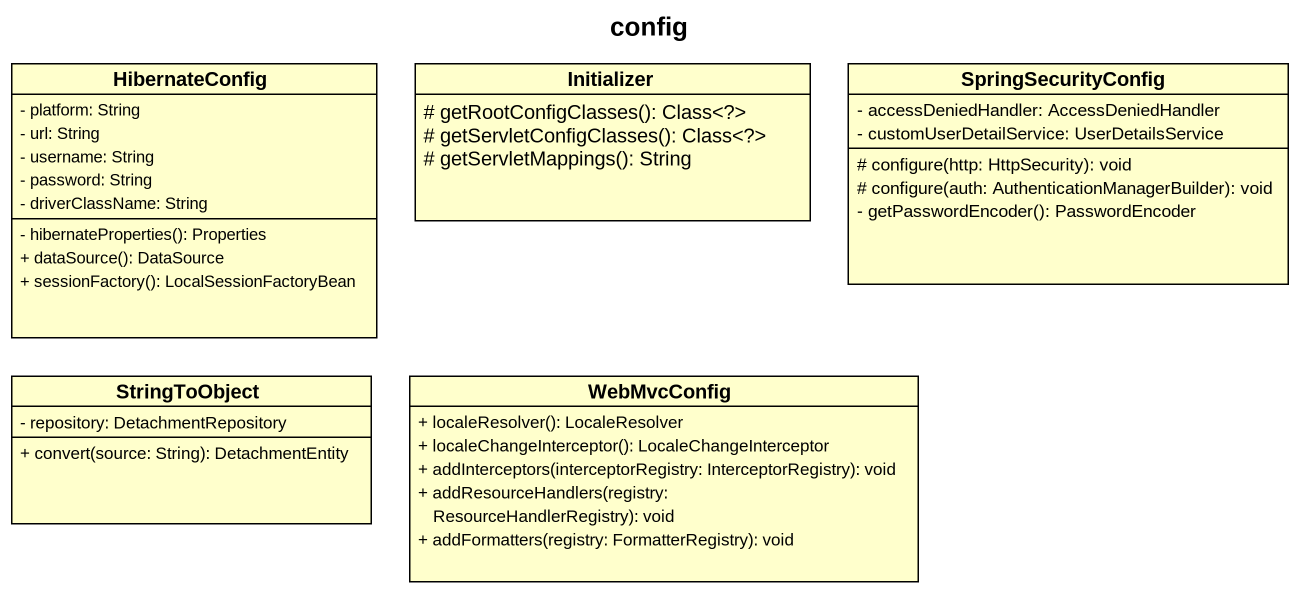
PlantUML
@startuml
title config
hide circle
hide empty members
skinparam classAttributeIconSize 0
class HibernateConfig {
  - platform: String
  - url: String
  - username: String
  - password: String
  - driverClassName: String
  - hibernateProperties(): Properties
  + dataSource(): DataSource
  + sessionFactory(): LocalSessionFactoryBean
}
class Initializer {
  # getRootConfigClasses(): Class<?>
  # getServletConfigClasses(): Class<?>
  # getServletMappings(): String
}
class SpringSecurityConfig {
  - accessDeniedHandler: AccessDeniedHandler
  - customUserDetailService: UserDetailsService
  # configure(http: HttpSecurity): void
  # configure(auth: AuthenticationManagerBuilder): void
  - getPasswordEncoder(): PasswordEncoder
}
class StringToObject {
  - repository: DetachmentRepository
  + convert(source: String): DetachmentEntity
}
class WebMvcConfig {
  + localeResolver(): LocaleResolver
  + localeChangeInterceptor(): LocaleChangeInterceptor
  + addInterceptors(interceptorRegistry: InterceptorRegistry): void
  + addResourceHandlers(registry: ResourceHandlerRegistry): void
  + addFormatters(registry: FormatterRegistry): void
}
@enduml
